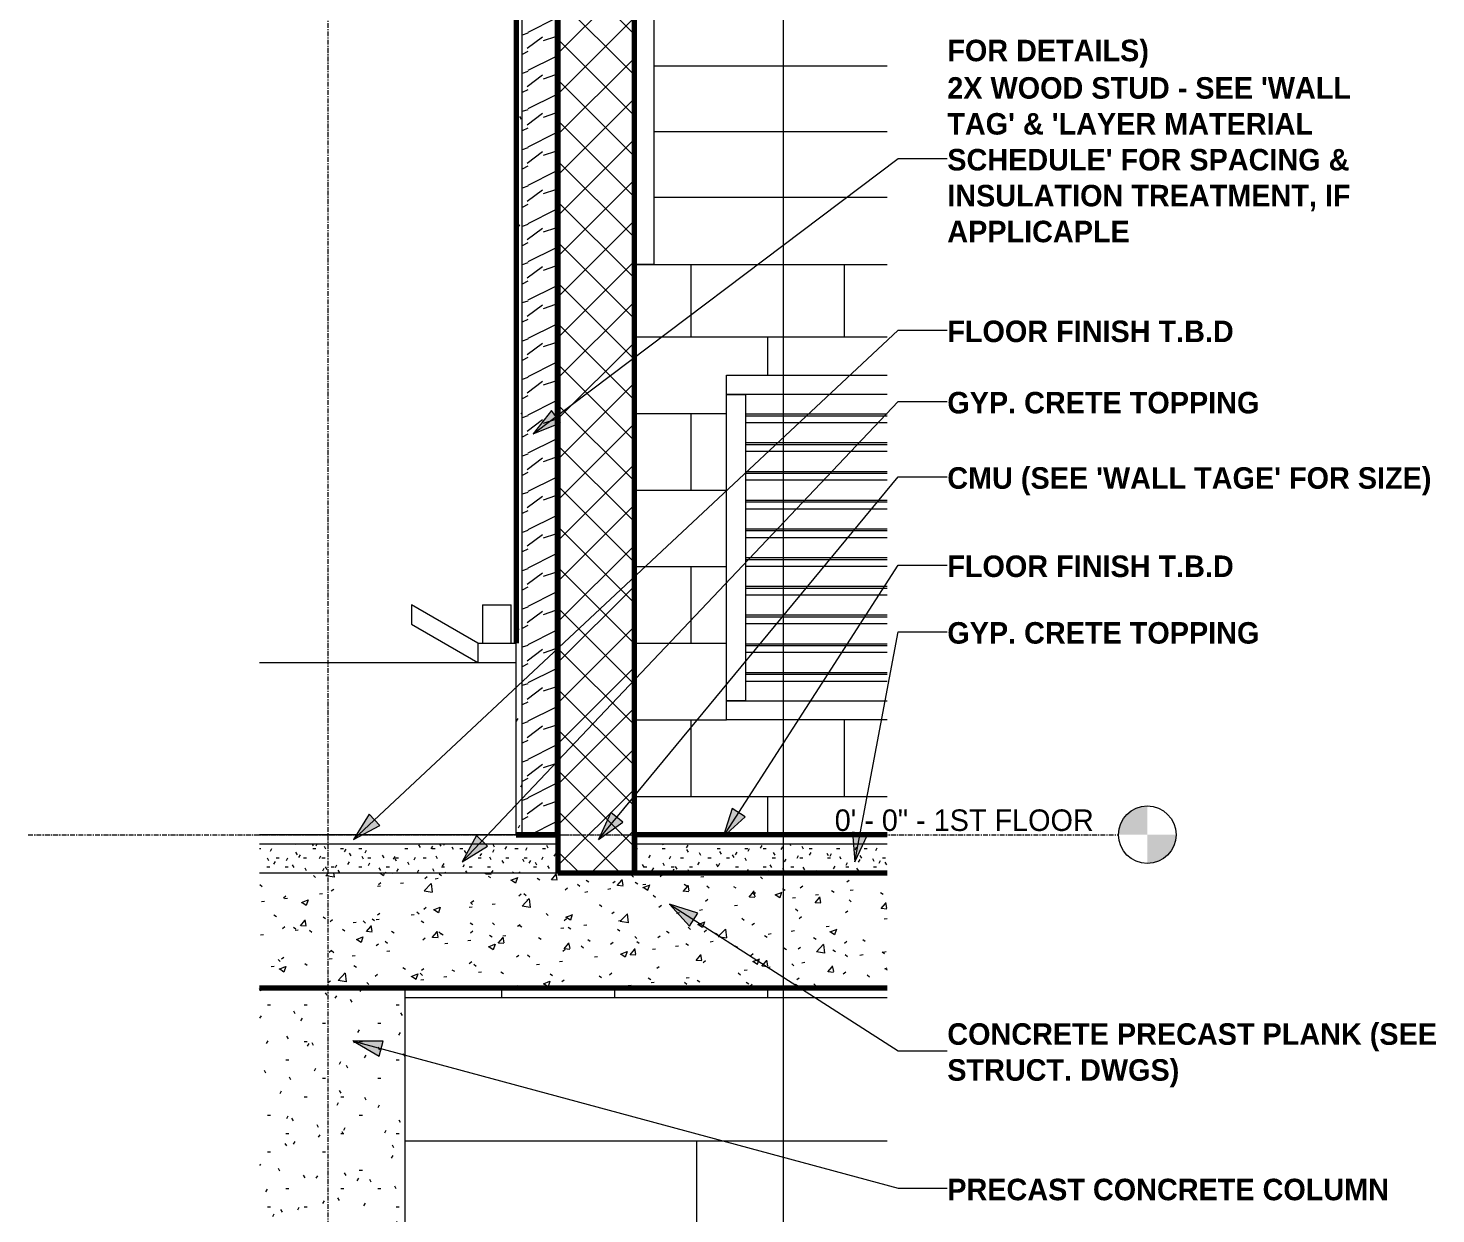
# Model space of a CAD drawing. Header units: inches. Extents: x 2031 to 2895, y -160 to 455.
# Drawn here: x 2193.4 to 2340.4, y -39.6 to 84.3 of the extents above; entities that cross this region are included whole.
import ezdxf

# ---------------------------------------------------------------- set-up
doc = ezdxf.new("R2010")
doc.units = ezdxf.units.IN
doc.header["$MEASUREMENT"] = 0
doc.linetypes.add('Aligning Line 1_8_', pattern=[0.25, 0.125, -0.125])
doc.linetypes.add('Grid Line 1_2_', pattern=[0.875, 0.5, -0.125, 0.125, -0.125])
for name, color, linetype, lineweight in [('0-2', 55, 'Continuous', 9), ('0-4', 50, 'Continuous', 5), ('A-FLOR-4', 192, 'Continuous', 70), ('A-FLOR-5', 135, 'Continuous', 18), ('A-FLOR-LEVL', 51, 'Continuous', 9), ('A-FLOR-LEVL-1', 51, 'Grid Line 1_2_', 9), ('A-FLOR-MCUT', 51, 'Continuous', 18), ('A-FLOR-PATT-1', 8, 'Continuous', 9), ('A-GLAZ-CWMG-1', 55, 'Continuous', 9), ('A-WALL-4', 135, 'Continuous', 18), ('A-WALL-7', 252, 'Continuous', 18), ('A-WALL-8', 250, 'Continuous', 70), ('A-WALL-9', 10, 'Continuous', 18), ('A-WALL-PATT-1', 55, 'Continuous', 9), ('A-WALL-PATT-3', 253, 'Continuous', 9), ('A-WALL-PATT-4', 7, 'Continuous', 9), ('A-WALL-PATT-5', 45, 'Continuous', 9), ('G-ANNO-SYMB', 111, 'Aligning Line 1_8_', 9), ('G-ANNO-SYMB-1', 111, 'Continuous', 9), ('G-ANNO-TEXT', 231, 'Continuous', 9), ('P-SANR-FIXT-1', 55, 'Continuous', 9), ('S-COLS-1', 55, 'Continuous', 9), ('S-GRID-1', 1, 'Grid Line 1_2_', 9), ('S-STRS-1', 7, 'Continuous', 9)]:
    doc.layers.add(name, color=color, linetype=linetype, lineweight=lineweight)
doc.styles.add('Century Gothic', font='ufonts.com_century-gothic.ttf', dxfattribs={"height": 2.25})
doc.styles.add('Century Gothic_B', font='GOTHICB.TTF', dxfattribs={"height": 2.25})
pattern_1 = [(0, (3257.106, 59.024), (7.68, 1.92), [0.317, -5.443, 0.317, -5.443, -30.72]), (0, (3257.106, 59.024), (7.68, 1.92), [-11.52, 0.317, -11.203, 0.317, -5.443, -13.44]), (0, (3257.106, 59.024), (7.68, 1.92), [-28.8, 0.317, -3.523, 0.317, -9.283]), (120, (3259.986, 59.984), (-5.502769, 5.691075), [0.317, -5.443, 0.317, -5.443, -30.72]), (120, (3259.986, 59.984), (-5.502769, 5.691075), [-11.52, 0.317, -11.203, 0.317, -5.443, -13.44]), (120, (3259.986, 59.984), (-5.502769, 5.691075), [-28.8, 0.317, -3.523, 0.317, -9.283]), (240, (3260.946, 63.824), (-2.177231, -7.611075), [0.317, -5.443, 0.317, -5.443, -30.72]), (240, (3260.946, 63.824), (-2.177231, -7.611075), [-11.52, 0.317, -11.203, 0.317, -5.443, -13.44]), (240, (3260.946, 63.824), (-2.177231, -7.611075), [-28.8, 0.317, -3.523, 0.317, -9.283])]
pattern_2 = [(0, (2981.5303, 59.024), (3.84, 0.96), [0.317, -2.563, 0.317, -2.563, -15.36]), (0, (2981.5303, 59.024), (3.84, 0.96), [-5.76, 0.317, -5.443, 0.317, -2.563, -6.72]), (0, (2981.5303, 59.024), (3.84, 0.96), [-14.4, 0.317, -1.603, 0.317, -4.483]), (120, (2982.9703, 59.504), (-2.7513844, 2.8455376), [0.317, -2.563, 0.317, -2.563, -15.36]), (120, (2982.9703, 59.504), (-2.7513844, 2.8455376), [-5.76, 0.317, -5.443, 0.317, -2.563, -6.72]), (120, (2982.9703, 59.504), (-2.7513844, 2.8455376), [-14.4, 0.317, -1.603, 0.317, -4.483]), (240, (2983.4503, 61.424), (-1.0886156, -3.8055376), [0.317, -2.563, 0.317, -2.563, -15.36]), (240, (2983.4503, 61.424), (-1.0886156, -3.8055376), [-5.76, 0.317, -5.443, 0.317, -2.563, -6.72]), (240, (2983.4503, 61.424), (-1.0886156, -3.8055376), [-14.4, 0.317, -1.603, 0.317, -4.483])]

# ---------------------------------------------------------------- blocks, each defined once
blk = doc.blocks.new('Bath Tub - Maestro - 60_x30_-1352617-WALL SECTION - NORTH_SOUTH - LOOKING WEST - Callout 3')
at = {"layer": 'P-SANR-FIXT-1'}
for p, q in [((2509.01, 24), (2509.01, 22)), ((2515.95, 20), (2509.01, 24)), ((2516.45, 24), (2516.45, 20)), ((2516.45, 24), (2519.45, 24)), ((2519.45, 20), (2519.45, 24)), ((2509.01, 22), (2515.95, 18)), ((2515.95, 20), (2519.95, 20)), ((2515.95, 20), (2515.95, 18)), ((2519.95, 18), (2519.95, 20)), ((2493.16, 18), (2519.95, 18)), ((2519.95, 0), (2519.95, 18)), ((2519.95, 0), (2493.16, 0))]:
    blk.add_line(p, q, dxfattribs=at)
blk = doc.blocks.new('CTR - 1st Phase - Unit Layouts_rvt-2-WALL SECTION - NORTH_SOUTH - LOOKING WEST - Callout 3')
at = {"layer": '0-2'}
blk.add_blockref('Bath Tub - Maestro - 60_x30_-1352617-WALL SECTION - NORTH_SOUTH - LOOKING WEST - Callout 3', (0, 0), dxfattribs=at)
blk = doc.blocks.new('CTR - 1st Phase - Common Walls_rvt-2-WALL SECTION - NORTH_SOUTH - LOOKING WEST - Callout 3')
at = {"layer": 'A-WALL-7'}
blk.add_hatch(color=256, dxfattribs=at).paths.add_polyline_path([(2524.29, 0), (2524.32, 0), (2524.32, 108.75), (2524.07, 108.75), (2524.07, 0)], flags=0)
at = {"layer": 'A-WALL-PATT-1'}
h = blk.add_hatch(dxfattribs=at)
h.set_pattern_fill('FP_6', color=256, style=0, pattern_type=2)
h.set_pattern_definition([(90, (3819.324, -128), (-36.188, 2e-15), [])])
h.paths.add_polyline_path([(2508.32, -127.75), (2534.02, -127.75), (2534.02, -41), (2558.7, -41), (2558.7, -32), (2508.32, -32), (2508.32, -97.68)], flags=0)
at = {"layer": 'A-WALL-PATT-3'}
h = blk.add_hatch(dxfattribs=at)
h.set_pattern_fill('FP_16', color=256, style=0, pattern_type=2)
h.set_pattern_definition([(216.87, (3258.706, 63.023), (11.9951857, 7.9964214), [1.999, -17.993]), (206.565, (3261.105, 61.823), (-3.998093, -3.998086), [4.47, -4.47]), (198.435, (3261.105, 59.824), (-7.9970804, -3.9980748), [2.529, -10.115])])
h.paths.add_polyline_path([(2524.07, 0), (2524.07, 109.87), (2520.57, 109.87), (2520.57, 0)], flags=0)
at = {"layer": 'A-WALL-PATT-4'}
h = blk.add_hatch(dxfattribs=at)
h.set_pattern_fill('FP_1', color=256, style=0, pattern_type=2)
h.set_pattern_definition(pattern_1)
h.paths.add_polyline_path([(2519.95, 0), (2520.57, 0), (2520.57, 108.75), (2519.95, 108.75), (2519.95, 0.81)], flags=0)
at = {"layer": 'A-WALL-8'}
for p, q in [((2519.95, 109.87), (2519.95, 20)), ((2524.32, 0), (2524.32, 109.87)), ((2519.95, 0), (2524.32, 0))]:
    blk.add_line(p, q, dxfattribs=at)
at = {"layer": 'A-WALL-9'}
for p, q in [((2520.57, 0), (2520.57, 109.87)), ((2524.07, 0), (2524.07, 109.87))]:
    blk.add_line(p, q, dxfattribs=at)
blk = doc.blocks.new('CTR - 1st Phase -Stairs _ Elevators_rvt-2-WALL SECTION - NORTH_SOUTH - LOOKING WEST - Callout 3')
at = {"layer": 'A-WALL-PATT-5'}
h = blk.add_hatch(dxfattribs=at)
h.set_pattern_fill('FP_18', color=256, style=0, pattern_type=2)
h.set_pattern_definition([(45, (3257.106, 59.024), (-2.12132, 2.12132), []), (135, (3257.106, 59.024), (-2.12132, -2.12132), [])])
h.paths.add_polyline_path([(2532.32, -4), (2532.32, 372), (2524.32, 372), (2524.32, -4), (2525.93, -4)], flags=0)
at = {"layer": 'A-WALL-8'}
for p, q in [((2524.32, 372), (2524.32, -4)), ((2532.32, -4), (2532.32, 372)), ((2524.32, -4), (2532.32, -4))]:
    blk.add_line(p, q, dxfattribs=at)
at = {"layer": 'S-STRS-1'}
for p, q in [((2534.32, 124.56), (2534.32, 59.57)), ((2558.7, 80.29), (2534.32, 80.29)), ((2558.7, 73.43), (2534.32, 73.43)), ((2558.7, 66.57), (2534.32, 66.57)), ((2532.32, 59.57), (2534.32, 59.57)), ((2534.32, 59.57), (2532.32, 59.57)), ((2534.32, 59.57), (2558.7, 59.57))]:
    blk.add_line(p, q, dxfattribs=at)
blk = doc.blocks.new('Concrete-Rectangular-Column - ONE-1856735-WALL SECTION - NORTH_SOUTH - LOOKING WEST - Callout 3')
at = {"layer": 'S-COLS-1'}
h = blk.add_hatch(dxfattribs=at)
h.set_pattern_fill('FP_1', color=256, style=0, pattern_type=2)
h.set_pattern_definition(pattern_1)
h.paths.add_polyline_path([(2493.82, -128), (2506.82, -128), (2506.82, -127.75), (2508.32, -127.75), (2508.32, -16), (2493.16, -16), (2493.16, -127.75), (2493.82, -127.75)], flags=0)
blk.add_line((2508.32, -16), (2508.32, -127.75), dxfattribs=at)
blk = doc.blocks.new('Rectangular Mullion - louver-2010907-WALL SECTION - NORTH_SOUTH - LOOKING WEST - Callout 3')
at = {"layer": 'A-GLAZ-CWMG-1'}
for p, q in [((2558.7, 16.73), (2543.92, 16.73)), ((2558.7, 16.02), (2543.92, 16.02))]:
    blk.add_line(p, q, dxfattribs=at)
blk = doc.blocks.new('Rectangular Mullion - louver-V1-WALL SECTION - NORTH_SOUTH - LOOKING WEST - Callout 3')
at = {"layer": 'A-GLAZ-CWMG-1'}
for p, q in [((2558.7, 19.73), (2543.92, 19.73)), ((2558.7, 19.02), (2543.92, 19.02)), ((2558.7, 16.92), (2543.92, 16.92))]:
    blk.add_line(p, q, dxfattribs=at)
blk = doc.blocks.new('Rectangular Mullion - louver-2010908-WALL SECTION - NORTH_SOUTH - LOOKING WEST - Callout 3')
at = {"layer": 'A-GLAZ-CWMG-1'}
for p, q in [((2558.7, 34.73), (2543.92, 34.73)), ((2558.7, 34.02), (2543.92, 34.02)), ((2558.7, 31.92), (2543.92, 31.92))]:
    blk.add_line(p, q, dxfattribs=at)
blk = doc.blocks.new('Rectangular Mullion - Louver Frame-2010909-WALL SECTION - NORTH_SOUTH - LOOKING WEST - Callout 3')
at = {"layer": 'A-GLAZ-CWMG-1'}
blk.add_line((2541.92, 14), (2558.7, 14), dxfattribs=at)
blk = doc.blocks.new('Rectangular Mullion - louver-V2-WALL SECTION - NORTH_SOUTH - LOOKING WEST - Callout 3')
at = {"layer": 'A-GLAZ-CWMG-1'}
blk.add_line((2558.7, 43.92), (2543.92, 43.92), dxfattribs=at)
blk = doc.blocks.new('Rectangular Mullion - Louver Frame-2010910-WALL SECTION - NORTH_SOUTH - LOOKING WEST - Callout 3')
at = {"layer": 'A-GLAZ-CWMG-1'}
blk.add_line((2558.7, 46), (2541.92, 46), dxfattribs=at)
blk = doc.blocks.new('Rectangular Mullion - Louver Frame-2010914-WALL SECTION - NORTH_SOUTH - LOOKING WEST - Callout 3')
at = {"layer": 'A-GLAZ-CWMG-1'}
blk.add_line((2543.92, 18), (2543.92, 15), dxfattribs=at)
blk = doc.blocks.new('Rectangular Mullion - Louver Frame-2010915-WALL SECTION - NORTH_SOUTH - LOOKING WEST - Callout 3')
at = {"layer": 'A-GLAZ-CWMG-1'}
for p, q in [((2541.92, 46), (2543.92, 46)), ((2543.92, 46), (2543.92, 45))]:
    blk.add_line(p, q, dxfattribs=at)
blk = doc.blocks.new('Rectangular Mullion - Louver Frame-2010918-WALL SECTION - NORTH_SOUTH - LOOKING WEST - Callout 3')
at = {"layer": 'A-GLAZ-CWMG-1'}
for p, q in [((2543.92, 15), (2543.92, 14)), ((2543.92, 14), (2541.92, 14))]:
    blk.add_line(p, q, dxfattribs=at)
blk = doc.blocks.new('Level - Level Head - Circle-50818-WALL SECTION - NORTH_SOUTH - LOOKING WEST - Callout 3')
at = {"layer": 'A-FLOR-LEVL'}
h = blk.add_hatch(color=256, dxfattribs=at)
edge = h.paths.add_edge_path(flags=0)
edge.add_line((2585.88, 0), (2582.88, 0))
edge.add_arc((2585.88, 0), 3, 90, 180, ccw=False)
edge.add_line((2585.88, 3), (2585.88, 0))
h = blk.add_hatch(color=256, dxfattribs=at)
edge = h.paths.add_edge_path(flags=0)
edge.add_line((2585.88, -3), (2585.88, 0))
edge.add_line((2585.88, 0), (2588.88, 0))
edge.add_arc((2585.88, 0), 3, 270, 360, ccw=False)
blk.add_circle((2585.88, 0), 3, dxfattribs=at)

msp = doc.modelspace()

# ---------------------------------------------------------------- hatches: boundary and pattern name
at = {"layer": 'A-FLOR-PATT-1'}
h = msp.add_hatch(dxfattribs=at)
h.set_pattern_fill('FP_2', color=256, style=0, pattern_type=2)
h.set_pattern_definition(pattern_2)
h.paths.add_polyline_path([(2233.97, -4), (2248.75, -4), (2248.75, -1), (2217.58, -1), (2217.58, -4)], flags=0)
h = msp.add_hatch(dxfattribs=at)
h.set_pattern_fill('FP_2', color=256, style=0, pattern_type=2)
h.set_pattern_definition(pattern_2)
h.paths.add_polyline_path([(2260.86, -4), (2283.12, -4), (2283.12, -1), (2256.75, -1), (2256.75, -4)], flags=0)
h = msp.add_hatch(dxfattribs=at)
h.set_pattern_fill('FP_14', color=256, style=0, pattern_type=2)
h.set_pattern_definition([(50, (2981.53, 59.024), (6.885997, -0.602097), [0.72, -7.92]), (355, (2981.53, 59.024), (-1.331756, 7.220547), [0.576, -6.336]), (100.451, (2982.104, 58.974), (5.55363, 6.61819), [0.612, -6.731]), (46.184, (2981.53, 60.944), (10.24564, -1.588925), [1.08, -11.88]), (96.636, (2982.384, 60.812), (8.97244, 9.35152), [0.918, -10.096]), (351.184, (2981.53, 60.944), (8.9732, 9.35123), [0.864, -9.504]), (21, (2982.49, 60.464), (5.730726, -3.865003), [0.72, -7.92]), (326, (2982.49, 60.464), (2.33581, 6.96088), [0.576, -6.336]), (71.451, (2982.968, 60.142), (8.065876, 3.09595), [0.612, -6.731]), (37.5, (2981.5303, 59.024), (0.116866, 3.1954784), [0.317, -5.942, 0.317, -6.115, -6.36]), (37.5, (2981.5303, 59.024), (0.116866, 3.1954784), [-12.691, 0.317, -6.043]), (7.5, (2981.5303, 59.024), (2.52543, 3.786025), [0.317, -3.35, 0.317, -5.798, -2.424]), (7.5, (2981.5303, 59.024), (2.52543, 3.786025), [-9.782, 0.317, -2.107]), (327.5, (2979.3903, 59.024), (5.1243685, -0.216176), [0.317, -2.083, 0.317, -7.171, -9.936]), (327.5, (2979.3903, 59.024), (5.1243685, -0.216176), [-9.888, 0.317, -9.619]), (317.5, (2978.4303, 59.024), (5.598326, 0.96141), [0.317, -2.803, 0.317, -4.656, -7.056]), (317.5, (2978.4303, 59.024), (5.598326, 0.96141), [-8.093, 0.317, -6.739])])
h.paths.add_polyline_path([(2283.12, -16), (2283.12, -4), (2217.58, -4), (2217.58, -16), (2250.35, -16)], flags=0)
at = {"layer": 'A-WALL-PATT-1'}
h = msp.add_hatch(dxfattribs=at)
h.set_pattern_fill('FP_17', color=256, style=0, pattern_type=2)
h.set_pattern_definition([(0, (2366.66, -52), (0, 8), []), (90, (2366.66, -52), (-8, 8), [8, -8])])
h.paths.add_polyline_path([(2242.84, -17), (2283.12, -17), (2283.12, -16), (2242.84, -16), (2242.84, -16.56)], flags=0)
h.paths.add_polyline_path([(2259.15, 0), (2283.12, 0), (2283.12, 12), (2266.35, 12), (2266.35, 48), (2283.12, 48), (2283.12, 59.57), (2256.75, 59.57), (2256.75, 0)], flags=0)
h.paths.add_polyline_path([(2258.75, 137.37), (2283.12, 137.37), (2283.12, 197), (2256.75, 197), (2256.75, 138.7), (2258.75, 138.7)], flags=0)
h.paths.add_polyline_path([(2258.75, 269.37), (2283.12, 269.37), (2283.12, 372), (2256.75, 372), (2256.75, 270.46), (2258.75, 270.46)], flags=0)
at = {"layer": 'G-ANNO-TEXT'}
for points in [[(2246.14, 41.87), (2249.02, 43.03), (2248.05, 44.31)], [(2227.39, -0.49), (2230.13, 0.97), (2229.03, 2.15)], [(2252.98, -0.49), (2255.51, 1.31), (2254.27, 2.33)], [(2265.99, -0.24), (2268.29, 1.85), (2266.94, 2.72)], [(2279.74, -2.83), (2281.09, -0.03), (2279.51, 0.27)], [(2238.74, -2.83), (2241.39, -1.2), (2240.22, -0.09)], [(2260.38, -7.27), (2262.48, -9.56), (2263.34, -8.21)], [(2227.39, -21.58), (2230.08, -23.13), (2230.49, -21.58)]]:
    msp.add_hatch(color=256, dxfattribs=at).paths.add_polyline_path(points, flags=0)

# ---------------------------------------------------------------- linework, layer by layer
at = {"layer": 'A-FLOR-4'}
for p, q in [((2248.75, 0), (2244.37, 0)), ((2248.75, -4), (2248.75, 0)), ((2283.12, 0), (2256.75, 0)), ((2256.75, 0), (2256.75, -4)), ((2248.75, -4), (2283.12, -4)), ((2217.58, -16), (2283.12, -16))]:
    msp.add_line(p, q, dxfattribs=at)
at = {"layer": 'A-FLOR-5'}
for p, q in [((2232.75, -17), (2283.12, -17)), ((2283.12, -32), (2232.75, -32))]:
    msp.add_line(p, q, dxfattribs=at)
at = {"layer": 'A-FLOR-LEVL-1'}
msp.add_line((2193.4, 0), (2307.31, 0), dxfattribs=at)
at = {"layer": 'A-FLOR-MCUT'}
for p, q in [((2248.75, -1), (2217.58, -1)), ((2283.12, -1), (2256.75, -1)), ((2217.58, -4), (2248.75, -4))]:
    msp.add_line(p, q, dxfattribs=at)
at = {"layer": 'A-WALL-4'}
for p, q in [((2266.35, 12), (2266.35, 48)), ((2266.35, 48), (2283.12, 48)), ((2283.12, 12), (2266.35, 12)), ((2242.84, -16), (2242.84, -17))]:
    msp.add_line(p, q, dxfattribs=at)
at = {"layer": 'G-ANNO-SYMB'}
msp.add_line((2217.58, 0), (2283.12, 0), dxfattribs=at)
at = {"layer": 'G-ANNO-SYMB-1'}
msp.add_line((2272.25, 436.19), (2272.25, -145.84), dxfattribs=at)
at = {"layer": 'G-ANNO-TEXT'}
for p, q in [((2246.14, 41.87), (2284.29, 70.64)), ((2284.29, 70.64), (2289.41, 70.64)), ((2227.39, -0.49), (2284.29, 52.71)), ((2284.29, 52.71), (2289.41, 52.71)), ((2238.74, -2.83), (2284.29, 45.26)), ((2248.05, 44.31), (2246.14, 41.87)), ((2249.02, 43.03), (2248.05, 44.31)), ((2284.29, 45.26), (2289.41, 45.26)), ((2246.14, 41.87), (2249.02, 43.03)), ((2252.98, -0.49), (2284.29, 37.39)), ((2284.29, 37.39), (2289.41, 37.39)), ((2265.99, -0.24), (2284.29, 28.17)), ((2284.29, 28.17), (2289.41, 28.17)), ((2279.74, -2.83), (2284.29, 21.21)), ((2284.29, 21.21), (2289.41, 21.21)), ((2229.03, 2.15), (2227.39, -0.49)), ((2230.13, 0.97), (2229.03, 2.15)), ((2254.27, 2.33), (2252.98, -0.49)), ((2255.51, 1.31), (2254.27, 2.33)), ((2266.94, 2.72), (2265.99, -0.24)), ((2265.99, -0.24), (2268.29, 1.85)), ((2268.29, 1.85), (2266.94, 2.72)), ((2227.39, -0.49), (2230.13, 0.97)), ((2252.98, -0.49), (2255.51, 1.31)), ((2281.09, -0.03), (2279.51, 0.27)), ((2279.51, 0.27), (2279.74, -2.83)), ((2240.22, -0.09), (2238.74, -2.83)), ((2238.74, -2.83), (2241.39, -1.2)), ((2241.39, -1.2), (2240.22, -0.09)), ((2279.74, -2.83), (2281.09, -0.03)), ((2260.38, -7.27), (2262.48, -9.56)), ((2263.34, -8.21), (2260.38, -7.27)), ((2260.38, -7.27), (2284.29, -22.58)), ((2262.48, -9.56), (2263.34, -8.21)), ((2227.39, -21.58), (2230.08, -23.13)), ((2230.49, -21.58), (2227.39, -21.58)), ((2227.39, -21.58), (2284.29, -36.94)), ((2230.08, -23.13), (2230.49, -21.58)), ((2284.29, -22.58), (2289.41, -22.58)), ((2284.29, -36.94), (2289.41, -36.94))]:
    msp.add_line(p, q, dxfattribs=at)
at = {"layer": 'S-GRID-1'}
msp.add_line((2224.75, -159.84), (2224.75, 443.44), dxfattribs=at)

# ---------------------------------------------------------------- block references
at = {"layer": '0-4'}
for name in ['CTR - 1st Phase - Common Walls_rvt-2-WALL SECTION - NORTH_SOUTH - LOOKING WEST - Callout 3', 'CTR - 1st Phase -Stairs _ Elevators_rvt-2-WALL SECTION - NORTH_SOUTH - LOOKING WEST - Callout 3', 'CTR - 1st Phase - Unit Layouts_rvt-2-WALL SECTION - NORTH_SOUTH - LOOKING WEST - Callout 3']:
    msp.add_blockref(name, (-275.58, 0), dxfattribs=at)
at = {"layer": 'A-FLOR-LEVL'}
msp.add_blockref('Level - Level Head - Circle-50818-WALL SECTION - NORTH_SOUTH - LOOKING WEST - Callout 3', (-275.58, 0), dxfattribs=at)
at = {"layer": 'A-GLAZ-CWMG-1'}
for name, p in [('Rectangular Mullion - Louver Frame-2010910-WALL SECTION - NORTH_SOUTH - LOOKING WEST - Callout 3', (-275.58, 0)), ('Rectangular Mullion - Louver Frame-2010915-WALL SECTION - NORTH_SOUTH - LOOKING WEST - Callout 3', (-275.58, 0)), ('Rectangular Mullion - Louver Frame-2010914-WALL SECTION - NORTH_SOUTH - LOOKING WEST - Callout 3', (-275.58, 27)), ('Rectangular Mullion - louver-V2-WALL SECTION - NORTH_SOUTH - LOOKING WEST - Callout 3', (-275.58, 0)), ('Rectangular Mullion - louver-2010908-WALL SECTION - NORTH_SOUTH - LOOKING WEST - Callout 3', (-275.58, 9)), ('Rectangular Mullion - Louver Frame-2010914-WALL SECTION - NORTH_SOUTH - LOOKING WEST - Callout 3', (-275.58, 24)), ('Rectangular Mullion - louver-2010908-WALL SECTION - NORTH_SOUTH - LOOKING WEST - Callout 3', (-275.58, 6)), ('Rectangular Mullion - Louver Frame-2010914-WALL SECTION - NORTH_SOUTH - LOOKING WEST - Callout 3', (-275.58, 21)), ('Rectangular Mullion - louver-2010908-WALL SECTION - NORTH_SOUTH - LOOKING WEST - Callout 3', (-275.58, 3)), ('Rectangular Mullion - Louver Frame-2010914-WALL SECTION - NORTH_SOUTH - LOOKING WEST - Callout 3', (-275.58, 18)), ('Rectangular Mullion - louver-2010908-WALL SECTION - NORTH_SOUTH - LOOKING WEST - Callout 3', (-275.58, 0)), ('Rectangular Mullion - Louver Frame-2010914-WALL SECTION - NORTH_SOUTH - LOOKING WEST - Callout 3', (-275.58, 15)), ('Rectangular Mullion - louver-V1-WALL SECTION - NORTH_SOUTH - LOOKING WEST - Callout 3', (-275.58, 12)), ('Rectangular Mullion - Louver Frame-2010914-WALL SECTION - NORTH_SOUTH - LOOKING WEST - Callout 3', (-275.58, 12)), ('Rectangular Mullion - louver-V1-WALL SECTION - NORTH_SOUTH - LOOKING WEST - Callout 3', (-275.58, 9)), ('Rectangular Mullion - Louver Frame-2010914-WALL SECTION - NORTH_SOUTH - LOOKING WEST - Callout 3', (-275.58, 9)), ('Rectangular Mullion - louver-V1-WALL SECTION - NORTH_SOUTH - LOOKING WEST - Callout 3', (-275.58, 6)), ('Rectangular Mullion - Louver Frame-2010914-WALL SECTION - NORTH_SOUTH - LOOKING WEST - Callout 3', (-275.58, 6)), ('Rectangular Mullion - louver-V1-WALL SECTION - NORTH_SOUTH - LOOKING WEST - Callout 3', (-275.58, 3)), ('Rectangular Mullion - Louver Frame-2010914-WALL SECTION - NORTH_SOUTH - LOOKING WEST - Callout 3', (-275.58, 3)), ('Rectangular Mullion - louver-V1-WALL SECTION - NORTH_SOUTH - LOOKING WEST - Callout 3', (-275.58, 0)), ('Rectangular Mullion - Louver Frame-2010914-WALL SECTION - NORTH_SOUTH - LOOKING WEST - Callout 3', (-275.58, 0)), ('Rectangular Mullion - louver-2010907-WALL SECTION - NORTH_SOUTH - LOOKING WEST - Callout 3', (-275.58, 0)), ('Rectangular Mullion - Louver Frame-2010918-WALL SECTION - NORTH_SOUTH - LOOKING WEST - Callout 3', (-275.58, 0)), ('Rectangular Mullion - Louver Frame-2010909-WALL SECTION - NORTH_SOUTH - LOOKING WEST - Callout 3', (-275.58, 0))]:
    msp.add_blockref(name, p, dxfattribs=at)
at = {"layer": 'S-COLS-1'}
msp.add_blockref('Concrete-Rectangular-Column - ONE-1856735-WALL SECTION - NORTH_SOUTH - LOOKING WEST - Callout 3', (-275.58, 0), dxfattribs=at)

# ---------------------------------------------------------------- texts
at = {"layer": 'A-FLOR-LEVL', "insert": (2277.65, 2.64), "char_height": 2.25, "width": 32.4967, "attachment_point": 1, "style": 'Century Gothic'}
msp.add_mtext('0\' - 0" - 1ST FLOOR', dxfattribs=at)
at = {"layer": 'G-ANNO-TEXT', "char_height": 2.25, "attachment_point": 1, "style": 'Century Gothic_B'}
for s, insert, width in [('FOR DETAILS)', (2289.41, 83.05), 23.8612), ("2X WOOD STUD - SEE 'WALL", (2289.41, 79.14), 49.995), ("TAG' & 'LAYER MATERIAL", (2289.41, 75.39), 44.3895), ("SCHEDULE' FOR SPACING &", (2289.41, 71.64), 50.0707), ('INSULATION TREATMENT, IF', (2289.41, 67.89), 48.2527), ('APPLICAPLE', (2289.41, 64.14), 21.816), ('FLOOR FINISH T.B.D', (2289.41, 53.71), 34.6177), ('GYP. CRETE TOPPING', (2289.41, 46.26), 38.481), ("CMU (SEE 'WALL TAGE' FOR SIZE)", (2289.41, 38.39), 58.9335), ('FLOOR FINISH T.B.D', (2289.41, 29.17), 34.6177), ('GYP. CRETE TOPPING', (2289.41, 22.21), 38.481), ('CONCRETE PRECAST PLANK (SEE', (2289.41, -19.7), 59.0092), ('STRUCT. DWGS)', (2289.41, -23.45), 28.1032), ('PRECAST CONCRETE COLUMN', (2289.41, -35.94), 55.146)]:
    msp.add_mtext(s, dxfattribs=dict(at, insert=insert, width=width))

doc.saveas('drawing.dxf')
